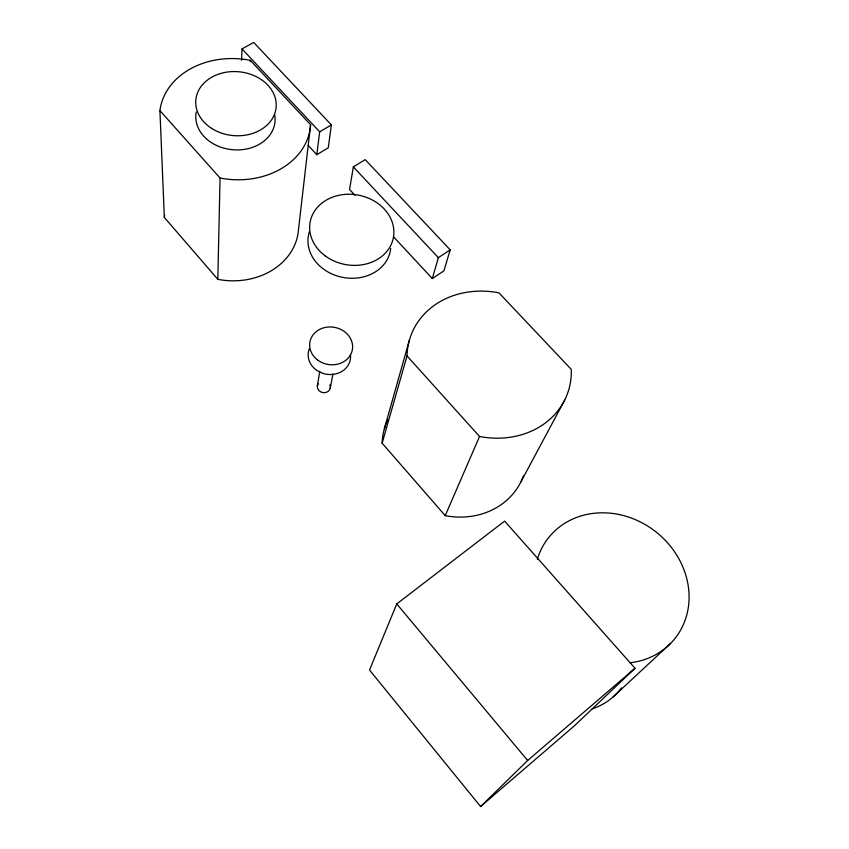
<?xml version="1.0" encoding="UTF-8"?>
<svg xmlns="http://www.w3.org/2000/svg" width="849" height="849" viewBox="0 0 849 849"><rect width="100%" height="100%" fill="white"/><g stroke="black" fill="none" stroke-linecap="round" stroke-linejoin="round"><path stroke-width="1.27" d="M217.822 279.342L220.05 178.035L159.92 110.603A75.688 60.481 5.2 0 1 250.317 60.332L310.596 124.771L298.53 229.294A67.368 56.161 4.4 0 1 217.822 279.342L164.345 217.44L159.92 110.603M241.551 60.364L242.018 48.892L253.713 42.45L331.386 124.909L328.245 147.843L316.804 154.698L308.208 145.434M250.243 61.712L250.317 60.332M316.804 154.698L319.68 131.839L242.018 48.892M393.639 236.903L432.321 278.557L443.9 270.842L450.214 249.861L365.208 159.644L353.343 166.892L349.565 189.444L354.956 195.259M317.324 385.977L319.808 371.236M330.272 388.163L332.957 373.889M384.374 428.713L409.42 340.014M382.135 443.189L407.021 355.922A83.51 71.995 20.8 0 1 498.947 292.852L571.26 369.379A83.51 71.995 20.8 0 1 479.536 436.482L445.226 515.661L382.135 443.189A73.492 65.585 22 0 1 387.738 419.756M432.321 278.557L438.36 257.672L450.214 249.861M396.759 603.915L369.527 670.031L480.608 806.55L574.593 725.64L635.01 668.28L504.635 521.095L396.759 603.915L527.654 760.481L480.608 806.55M520.617 482.423L564.585 400.282M612.713 697.294L670.551 643.446M527.654 760.481L635.01 668.28M319.68 131.839L331.386 124.909M353.343 166.892L438.36 257.672M407.021 355.922L479.536 436.482M537.343 559.279A80.825 71.465 38.7 0 1 619.728 514.664A80.825 71.465 38.7 0 1 688.91 592.04A80.825 71.465 38.7 0 1 629.926 662.814M621.468 687.881A71.603 64.768 42.2 0 1 592.124 708.883M350.435 354.553A21.289 18.657 10.3 0 1 327.056 374.313A21.289 18.657 10.3 0 1 309.291 348.897M329.89 384.873A6.569 5.826 10.2 0 1 323.342 392.694A6.569 5.826 10.2 0 1 318.216 383.652M390.71 248.428A41.686 34.947 10.7 0 1 342.253 277.283A41.686 34.947 10.7 0 1 309.312 231.915M523.451 475.864A73.492 65.585 22 0 1 445.226 515.661M274.673 114.732A39.733 31.742 5.2 0 1 235.353 149.902A39.733 31.742 5.2 0 1 196.225 112.015M310.596 124.771A75.688 60.481 5.2 0 1 220.05 178.035M164.345 217.44A67.368 56.161 4.4 0 1 164.642 215.37M317.346 359.817A21.586 18.848 10.3 0 0 352.303 350.011A21.586 18.848 10.3 0 0 323.724 327.81A21.586 18.848 10.3 0 0 317.346 359.817M325.22 255.878A42.344 35.308 10.7 0 0 393.363 237.752A42.344 35.308 10.7 0 0 336.724 195.811A42.344 35.308 10.7 0 0 325.22 255.878M211.624 128.39A40.328 32.029 5.3 0 0 275.914 109.043A40.328 32.029 5.3 0 0 220.358 73.566A40.328 32.029 5.3 0 0 211.624 128.39"/></g></svg>
